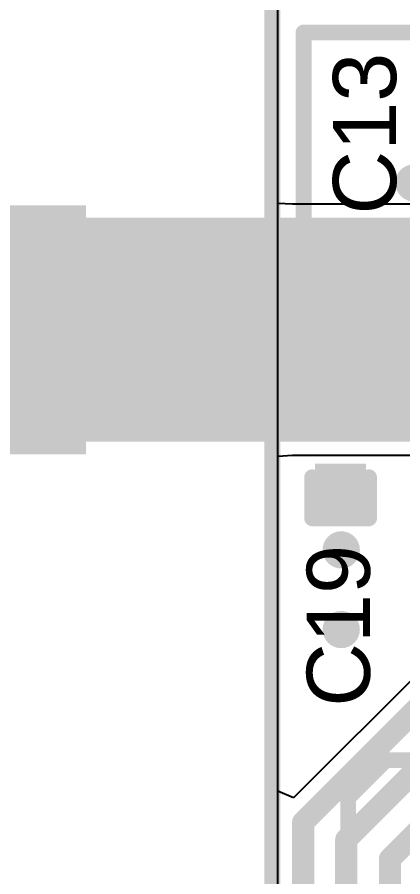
# Model space of a CAD drawing. Header units: millimetres. Extents: x -96 to 8, y -10 to 27.
# Drawn here: x -19.04 to -15.94, y 14.58 to 21.5 of the extents above; entities that cross this region are included whole.
import ezdxf

# ---------------------------------------------------------------- set-up
doc = ezdxf.new("R2010")
doc.units = ezdxf.units.MM
for name, color, linetype in [('BottomLayer', 5, 'Continuous'), ('TopLayer', 1, 'Continuous'), ('TopOverlay', 2, 'Continuous'), ('TopPaste', 8, 'Continuous'), ('TopSolder', 216, 'Continuous'), ('ViaHoleLayer', 16, 'Continuous')]:
    doc.layers.add(name, color=color, linetype=linetype)
doc.styles.add('Arial', font='arial.ttf', dxfattribs={"height": 0.2})

# ---------------------------------------------------------------- blocks, each defined once
blk = doc.blocks.new('TC33X_2_105E_26')
at = {"layer": 'TopLayer'}
for points in [[(-0.8, 2.375), (0.8, 2.375), (0.8, 0.875), (-0.8, 0.875)], [(-1.6, -1.025), (-0.4, -1.025), (-0.4, -2.225), (-1.6, -2.225)], [(0.4, -1.025), (1.6, -1.025), (1.6, -2.225), (0.4, -2.225)]]:
    blk.add_hatch(color=1, dxfattribs=at).paths.add_polyline_path(points)
at = {"layer": 'TopPaste'}
for points in [[(-0.8, 2.375), (0.8, 2.375), (0.8, 0.875), (-0.8, 0.875)], [(-1.6, -1.025), (-0.4, -1.025), (-0.4, -2.225), (-1.6, -2.225)], [(0.4, -1.025), (1.6, -1.025), (1.6, -2.225), (0.4, -2.225)]]:
    blk.add_hatch(color=8, dxfattribs=at).paths.add_polyline_path(points)
at = {"layer": 'TopSolder'}
for points in [[(-0.9016, 2.4766), (0.9016, 2.4766), (0.9016, 0.7734), (-0.9016, 0.7734)], [(-1.7016, -0.9234), (-0.2984, -0.9234), (-0.2984, -2.3266), (-1.7016, -2.3266)], [(0.2984, -0.9234), (1.7016, -0.9234), (1.7016, -2.3266), (0.2984, -2.3266)]]:
    blk.add_hatch(color=216, dxfattribs=at).paths.add_polyline_path(points)
at = {"layer": 'TopOverlay', "const_width": 0.127}
for points in [[(-1.572, 1.3292), (-1.27, 1.6312)], [(-1.27, 1.6312), (-0.97, 1.6312)], [(0.97, 1.6312), (1.27, 1.6312)], [(1.27, 1.6312), (1.572, 1.3292)], [(-1.572, -0.7874), (-1.572, 1.3292)], [(1.572, -0.7874), (1.572, 1.3292)], [(-1.889, -1.7774), (-1.889, -1.5234)], [(-1.889, -1.5234), (-1.762, -1.6504)], [(-1.889, -1.7774), (-1.762, -1.6504)], [(-0.2032, -1.9304), (0.1968, -1.9304)]]:
    blk.add_lwpolyline(points, dxfattribs=at)
at = {"layer": 'TopOverlay', "const_width": 0.0635}
for points in [[(-1.3018, 1.6312, 1), (-1.2383, 1.6312, 1)], [(-1.3018, 1.6312, 1), (-1.2383, 1.6312, 1)], [(-1.0018, 1.6312, 1), (-0.9383, 1.6312, 1)], [(0.9383, 1.6312, 1), (1.0018, 1.6312, 1)], [(1.2383, 1.6312, 1), (1.3018, 1.6312, 1)], [(1.2383, 1.6312, 1), (1.3018, 1.6312, 1)], [(-1.6038, 1.3292, 1), (-1.5403, 1.3292, 1)], [(-1.6038, 1.3292, 1), (-1.5403, 1.3292, 1)], [(1.5403, 1.3292, 1), (1.6038, 1.3292, 1)], [(1.5403, 1.3292, 1), (1.6038, 1.3292, 1)], [(-1.6038, -0.7874, 1), (-1.5403, -0.7874, 1)], [(1.5403, -0.7874, 1), (1.6038, -0.7874, 1)], [(-1.9208, -1.5234, 1), (-1.8573, -1.5234, 1)], [(-1.9208, -1.5234, 1), (-1.8573, -1.5234, 1)], [(-1.7938, -1.6504, 1), (-1.7303, -1.6504, 1)], [(-1.7938, -1.6504, 1), (-1.7303, -1.6504, 1)], [(-1.9208, -1.7774, 1), (-1.8573, -1.7774, 1)], [(-1.9208, -1.7774, 1), (-1.8573, -1.7774, 1)], [(-0.2349, -1.9304, 1), (-0.1714, -1.9304, 1)], [(0.165, -1.9304, 1), (0.2285, -1.9304, 1)]]:
    blk.add_lwpolyline(points, format="xyb", close=True, dxfattribs=at)
blk = doc.blocks.new('IND_0201_42')
at = {"layer": 'TopLayer'}
for points in [[(-0.4, 0.15), (-0.15, 0.15), (-0.15, -0.15), (-0.4, -0.15)], [(0.15, 0.15), (0.4, 0.15), (0.4, -0.15), (0.15, -0.15)]]:
    blk.add_hatch(color=1, dxfattribs=at).paths.add_polyline_path(points)
at = {"layer": 'TopPaste'}
for points in [[(-0.4, 0.15), (-0.15, 0.15), (-0.15, -0.15), (-0.4, -0.15)], [(0.15, 0.15), (0.4, 0.15), (0.4, -0.15), (0.15, -0.15)]]:
    blk.add_hatch(color=8, dxfattribs=at).paths.add_polyline_path(points)
at = {"layer": 'TopSolder'}
for points in [[(-0.455, 0.205), (-0.095, 0.205), (-0.095, -0.205), (-0.455, -0.205)], [(0.095, 0.205), (0.455, 0.205), (0.455, -0.205), (0.095, -0.205)]]:
    blk.add_hatch(color=216, dxfattribs=at).paths.add_polyline_path(points)
at = {"layer": 'TopOverlay', "const_width": 0.127}
for points in [[(-0.4826, 0.2286), (-0.4826, -0.2286)], [(0.4826, 0.2286), (-0.4826, 0.2286)], [(0.4826, 0.2286), (0.4826, -0.2286)], [(0.4826, -0.2286), (-0.4826, -0.2286)]]:
    blk.add_lwpolyline(points, dxfattribs=at)
at = {"layer": 'TopOverlay', "const_width": 0.0635}
for points in [[(-0.5143, 0.2286, 1), (-0.4508, 0.2286, 1)], [(-0.5143, 0.2286, 1), (-0.4508, 0.2286, 1)], [(0.4508, 0.2286, 1), (0.5143, 0.2286, 1)], [(0.4508, 0.2286, 1), (0.5143, 0.2286, 1)], [(-0.5143, -0.2286, 1), (-0.4508, -0.2286, 1)], [(-0.5143, -0.2286, 1), (-0.4508, -0.2286, 1)], [(0.4508, -0.2286, 1), (0.5143, -0.2286, 1)], [(0.4508, -0.2286, 1), (0.5143, -0.2286, 1)]]:
    blk.add_lwpolyline(points, format="xyb", close=True, dxfattribs=at)
blk = doc.blocks.new('CAP_0201_66')
at = {"layer": 'TopLayer'}
for points in [[(-0.45, 0.15), (-0.15, 0.15), (-0.15, -0.15), (-0.45, -0.15)], [(0.15, 0.15), (0.45, 0.15), (0.45, -0.15), (0.15, -0.15)]]:
    blk.add_hatch(color=1, dxfattribs=at).paths.add_polyline_path(points)
at = {"layer": 'TopPaste'}
for points in [[(-0.45, 0.15), (-0.15, 0.15), (-0.15, -0.15), (-0.45, -0.15)], [(0.15, 0.15), (0.45, 0.15), (0.45, -0.15), (0.15, -0.15)]]:
    blk.add_hatch(color=8, dxfattribs=at).paths.add_polyline_path(points)
at = {"layer": 'TopSolder'}
for points in [[(-0.505, 0.205), (-0.095, 0.205), (-0.095, -0.205), (-0.505, -0.205)], [(0.095, 0.205), (0.505, 0.205), (0.505, -0.205), (0.095, -0.205)]]:
    blk.add_hatch(color=216, dxfattribs=at).paths.add_polyline_path(points)
at = {"layer": 'TopOverlay', "const_width": 0.127}
for points in [[(-0.5334, 0.2286), (-0.5334, -0.2286)], [(-0.5334, 0.2286), (-0.2032, 0.2286)], [(0.2032, 0.2286), (0.5334, 0.2286)], [(0.5334, 0.2286), (0.5334, -0.2286)], [(-0.5334, -0.2286), (-0.2032, -0.2286)], [(0.2032, -0.2286), (0.5334, -0.2286)]]:
    blk.add_lwpolyline(points, dxfattribs=at)
at = {"layer": 'TopOverlay', "const_width": 0.0635}
for points in [[(-0.5651, 0.2286, 1), (-0.5016, 0.2286, 1)], [(-0.5651, 0.2286, 1), (-0.5016, 0.2286, 1)], [(-0.2349, 0.2286, 1), (-0.1714, 0.2286, 1)], [(0.1714, 0.2286, 1), (0.2349, 0.2286, 1)], [(0.5016, 0.2286, 1), (0.5651, 0.2286, 1)], [(0.5016, 0.2286, 1), (0.5651, 0.2286, 1)], [(-0.5651, -0.2286, 1), (-0.5016, -0.2286, 1)], [(-0.5651, -0.2286, 1), (-0.5016, -0.2286, 1)], [(-0.2349, -0.2286, 1), (-0.1714, -0.2286, 1)], [(0.1714, -0.2286, 1), (0.2349, -0.2286, 1)], [(0.5016, -0.2286, 1), (0.5651, -0.2286, 1)], [(0.5016, -0.2286, 1), (0.5651, -0.2286, 1)]]:
    blk.add_lwpolyline(points, format="xyb", close=True, dxfattribs=at)
blk = doc.blocks.new('ANT3216LL00R2400A_85')
at = {"layer": 'TopLayer'}
for points in [[(-0.1778, 0.9), (-2.2, 0.9), (-2.2, -0.9), (-0.1778, -0.9)], [(-0.6, 0.9), (0.2, 0.9), (0.2, -0.9), (-0.6, -0.9)]]:
    blk.add_hatch(color=1, dxfattribs=at).paths.add_polyline_path(points)
at = {"layer": 'TopPaste'}
blk.add_hatch(color=8, dxfattribs=at).paths.add_polyline_path([(-0.6, 0.9), (0.2, 0.9), (0.2, -0.9), (-0.6, -0.9)])
at = {"layer": 'TopSolder'}
blk.add_hatch(color=216, dxfattribs=at).paths.add_polyline_path([(-0.7016, 1.0016), (0.3016, 1.0016), (0.3016, -1.0016), (-0.7016, -1.0016)])
at = {"layer": 'TopOverlay', "const_width": 0.127}
blk.add_lwpolyline([(-2.2, 5), (-2.2, -5)], dxfattribs=at)

msp = doc.modelspace()

# ---------------------------------------------------------------- hatches: boundary and pattern name
at = {"layer": 'BottomLayer'}
h = msp.add_hatch(color=5, dxfattribs=at)
edge = h.paths.add_edge_path()
edge.add_arc((-15.8509, 20.1639), 0.15, 0, 360)
h = msp.add_hatch(color=5, dxfattribs=at)
edge = h.paths.add_edge_path()
edge.add_arc((-16.4359, 17.2129), 0.15, 0, 360)
h = msp.add_hatch(color=5, dxfattribs=at)
edge = h.paths.add_edge_path()
edge.add_arc((-16.4359, 16.5721), 0.15, 0, 360)
at = {"layer": 'TopLayer'}
h = msp.add_hatch(color=1, dxfattribs=at)
edge = h.paths.add_edge_path()
edge.add_arc((-15.8509, 20.1639), 0.15, 0, 360)
msp.add_hatch(color=1, dxfattribs=at).paths.add_polyline_path([(-19.3896, 18.0834), (-15.727, 18.0834), (-15.727, 19.8834), (-19.3896, 19.8834)])
h = msp.add_hatch(color=1, dxfattribs=at)
edge = h.paths.add_edge_path()
edge.add_arc((-16.4359, 17.2129), 0.15, 0, 360)
h = msp.add_hatch(color=1, dxfattribs=at)
edge = h.paths.add_edge_path()
edge.add_arc((-16.4359, 16.5721), 0.15, 0, 360)
at = {"layer": 'ViaHoleLayer'}
h = msp.add_hatch(color=16, dxfattribs=at)
edge = h.paths.add_edge_path()
edge.add_arc((-16.4359, 17.2129), 0.075, 0, 360)
h = msp.add_hatch(color=16, dxfattribs=at)
edge = h.paths.add_edge_path()
edge.add_arc((-16.4359, 16.5721), 0.075, 0, 360)

# ---------------------------------------------------------------- linework, layer by layer
at = {"layer": 'BottomLayer'}
for p, q in [((-16.946, 19.9994), (-16.946, 23.749)), ((-16.946, 17.9674), (-16.946, 19.9994)), ((-16.946, 19.9994), (-16.946, 19.9994)), ((-16.946, 15.2718), (-16.946, 17.9674)), ((-16.946, 17.9674), (-16.946, 17.9674)), ((-15.7357, 16.3025), (-16.819, 15.2192)), ((-16.819, 15.2192), (-16.946, 15.2718))]:
    msp.add_line(p, q, dxfattribs=at)
at = {"layer": 'BottomLayer', "const_width": 0.1778}
for points in [[(-16.742, 15.0215), (-15.5984, 16.1652)], [(-16.3958, 14.8824), (-15.4686, 15.8096)], [(-16.0446, 14.7264), (-15.2916, 15.4794)], [(-16.742, 7.2665), (-16.742, 15.0215)], [(-16.3958, 7.4287), (-16.3958, 14.8824)], [(-16.0446, 8.6851), (-16.0446, 14.7264)]]:
    msp.add_lwpolyline(points, dxfattribs=at)
at = {"layer": 'BottomLayer', "const_width": 0.0889}
for points in [[(-16.7865, 15.0215, 1), (-16.6976, 15.0215, 1)], [(-16.7865, 15.0215, 1), (-16.6976, 15.0215, 1)], [(-16.4403, 14.8824, 1), (-16.3514, 14.8824, 1)], [(-16.4403, 14.8824, 1), (-16.3514, 14.8824, 1)], [(-16.0891, 14.7264, 1), (-16.0002, 14.7264, 1)], [(-16.0891, 14.7264, 1), (-16.0002, 14.7264, 1)]]:
    msp.add_lwpolyline(points, format="xyb", close=True, dxfattribs=at)
at = {"layer": 'TopLayer'}
for p, q in [((-16.946, 19.9994), (-16.946, 23.749)), ((-16.8287, 19.9934), (-16.946, 19.9994)), ((-15.727, 19.9934), (-16.8287, 19.9934)), ((-16.946, 17.9674), (-16.8287, 17.9734)), ((-16.946, 14.0304), (-16.946, 17.9674)), ((-16.8287, 17.9734), (-15.727, 17.9734))]:
    msp.add_line(p, q, dxfattribs=at)
at = {"layer": 'TopOverlay', "const_width": 0.127}
for points in [[(-16.7383, 21.3741), (-13.5125, 21.3741)], [(-16.7383, 19.6977), (-16.7383, 21.3741)], [(-16.7383, 19.6977), (-13.5125, 19.6977)]]:
    msp.add_lwpolyline(points, dxfattribs=at)
at = {"layer": 'TopOverlay', "const_width": 0.0635}
for points in [[(-16.7701, 21.3741, 1), (-16.7066, 21.3741, 1)], [(-16.7701, 21.3741, 1), (-16.7066, 21.3741, 1)], [(-16.7701, 19.6977, 1), (-16.7066, 19.6977, 1)], [(-16.7701, 19.6977, 1), (-16.7066, 19.6977, 1)]]:
    msp.add_lwpolyline(points, format="xyb", close=True, dxfattribs=at)

# ---------------------------------------------------------------- block references
for name, p, rotation in [('ANT3216LL00R2400A_85', (-19.1896, 18.9834), 180), ('IND_0201_42', (-15.577, 18.971), 180), ('CAP_0201_66', (-16.441, 18), 90)]:
    msp.add_blockref(name, p, dxfattribs=dict(rotation=rotation))
msp.add_blockref('TC33X_2_105E_26', (-14.808, 13.891))

# ---------------------------------------------------------------- texts
at = {"layer": 'TopOverlay', "style": 'Arial'}
for s, p in [('C13', (-15.9944, 19.9095)), ('C19', (-16.2053, 15.9514))]:
    msp.add_text(s, height=0.508, rotation=90, dxfattribs=at).set_placement(p)

doc.saveas('drawing.dxf')
